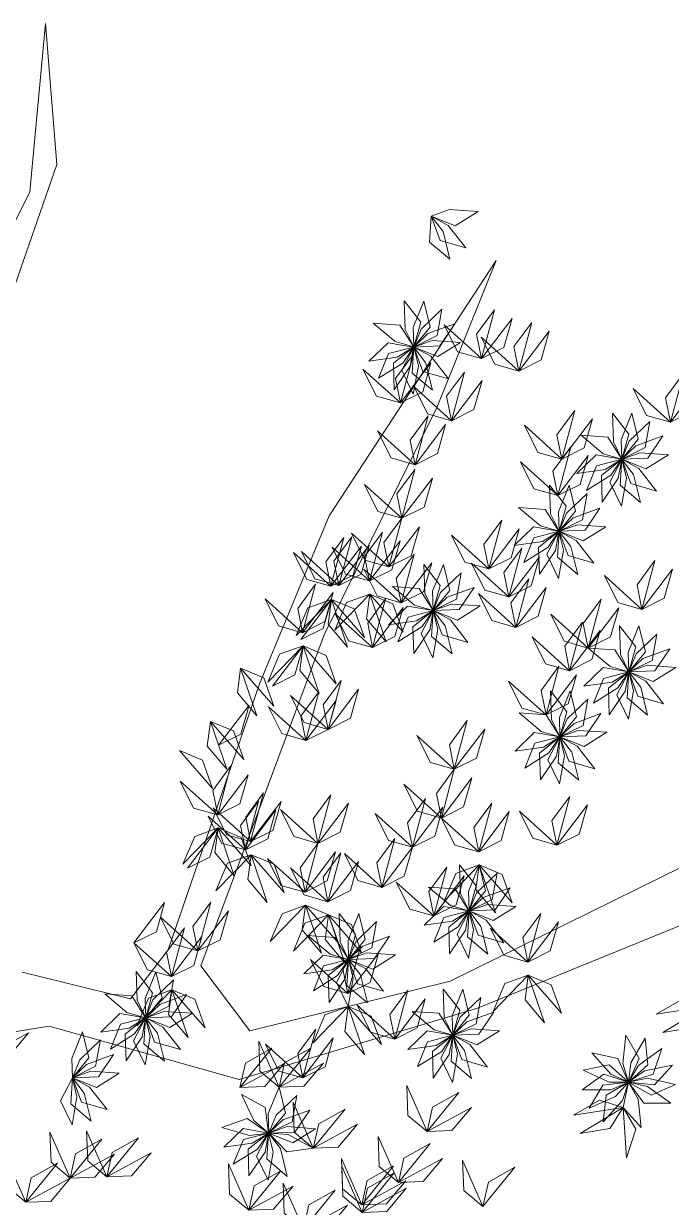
# Model space of a CAD drawing. Header units: inches. Extents: x 4350 to 28384, y -6772 to 993.
# Drawn here: x 5355 to 5432.1, y 717 to 857.8 of the extents above; entities that cross this region are included whole.
import ezdxf

# ---------------------------------------------------------------- set-up
doc = ezdxf.new("R2010")
doc.units = ezdxf.units.IN
doc.header["$MEASUREMENT"] = 0
doc.layers.add('nascosti', color=1, linetype='Continuous')

msp = doc.modelspace()

# ---------------------------------------------------------------- linework, layer by layer
at = {"layer": 'nascosti', "linetype": 'Continuous', "lineweight": 0}
for points in [[(5351.32, 819.12), (5358.97, 841.07), (5357.62, 857.83), (5355.76, 837.83), (5343.6, 813.28)], [(5433.44, 757.53), (5405.77, 743.89), (5381.93, 737.99), (5376.1, 745.71), (5390.78, 785.09), (5404.22, 812.23), (5411.24, 829.66), (5391.37, 799.28), (5383.07, 779.26), (5372.22, 747.63), (5367.73, 741.81), (5354.83, 744.98)], [(5435.18, 640.83), (5410.03, 642.03), (5391.95, 647.76), (5366.13, 654.11), (5330.67, 653.97), (5297.83, 642.89), (5291.36, 649.31), (5300.3, 670.62), (5304.73, 692.56), (5310.44, 717.08), (5321.36, 729.38), (5333.59, 734.58), (5358.07, 738.54), (5380.67, 732.18), (5409, 740.67), (5439.26, 753.04)]]:
    msp.add_lwpolyline(points, dxfattribs=at)
at = {"layer": 'nascosti', "lineweight": 0}
for points in [[(5409.08, 835.47), (5405.68, 835.71), (5403.51, 834.93), (5406.38, 833.79), (5409.08, 835.47)], [(5405.74, 829.79), (5404.92, 833.1), (5403.5, 834.92), (5403.31, 831.84), (5405.74, 829.79)], [(5407.64, 831.15), (5405.54, 833.83), (5403.51, 834.92), (5404.58, 832.03), (5407.64, 831.15)], [(5400.31, 824.84), (5400.43, 821.43), (5401.43, 819.36), (5402.26, 822.33), (5400.31, 824.84)], [(5402.64, 824.82), (5401.36, 821.66), (5401.44, 819.36), (5403.4, 821.73), (5402.64, 824.82)], [(5404.76, 823.86), (5402.31, 821.49), (5401.44, 819.35), (5404.2, 820.72), (5404.76, 823.86)], [(5409.5, 817.97), (5408.91, 820.88), (5411.04, 823.77), (5409.5, 817.97)], [(5409.5, 817.97), (5412.15, 819.29), (5413.13, 822.75), (5409.5, 817.97)], [(5396.6, 822.19), (5399.21, 820), (5401.43, 819.36), (5399.77, 821.96), (5396.6, 822.19)], [(5406.31, 822.11), (5403.1, 820.95), (5401.44, 819.35), (5404.52, 819.48), (5406.31, 822.11)], [(5409.5, 817.97), (5406.64, 818.78), (5405.04, 821.99), (5409.5, 817.97)], [(5413.92, 816.49), (5413.34, 819.4), (5415.47, 822.29), (5413.92, 816.49)], [(5413.92, 816.49), (5416.58, 817.81), (5417.55, 821.26), (5413.92, 816.49)], [(5396.09, 817.66), (5399.46, 818.13), (5401.42, 819.35), (5398.38, 819.86), (5396.09, 817.66)], [(5407.01, 819.89), (5403.61, 820.13), (5401.44, 819.35), (5404.31, 818.21), (5407.01, 819.89)], [(5413.92, 816.49), (5411.07, 817.3), (5409.47, 820.51), (5413.92, 816.49)], [(5397.23, 815.63), (5400.12, 817.44), (5401.42, 819.35), (5398.43, 818.58), (5397.23, 815.63)], [(5399.11, 814.25), (5401.01, 817.07), (5401.42, 819.34), (5399.01, 817.43), (5399.11, 814.25)], [(5399.84, 812.7), (5399.26, 815.6), (5401.39, 818.49), (5399.84, 812.7)], [(5401.38, 813.74), (5401.98, 817.1), (5401.43, 819.34), (5400, 816.61), (5401.38, 813.74)], [(5403.67, 814.21), (5402.84, 817.52), (5401.43, 819.34), (5401.24, 816.26), (5403.67, 814.21)], [(5405.56, 815.56), (5403.47, 818.25), (5401.43, 819.34), (5402.51, 816.45), (5405.56, 815.56)], [(5399.84, 812.7), (5402.5, 814.02), (5403.48, 817.47), (5399.84, 812.7)], [(5399.84, 812.7), (5396.99, 813.5), (5395.39, 816.71), (5399.84, 812.7)], [(5405.93, 810.59), (5405.34, 813.49), (5407.47, 816.38), (5405.93, 810.59)], [(5431.98, 810.41), (5431.39, 813.32), (5433.52, 816.21), (5431.98, 810.41)], [(5405.93, 810.59), (5403.07, 811.39), (5401.47, 814.61), (5405.93, 810.59)], [(5405.93, 810.59), (5408.58, 811.91), (5409.56, 815.36), (5405.93, 810.59)], [(5431.98, 810.41), (5429.13, 811.22), (5427.53, 814.43), (5431.98, 810.41)], [(5431.98, 810.41), (5434.63, 811.73), (5435.61, 815.19), (5431.98, 810.41)], [(5419.05, 806.02), (5418.47, 808.92), (5420.59, 811.81), (5419.05, 806.02)], [(5425.06, 811.5), (5425.18, 808.09), (5426.18, 806.01), (5427.01, 808.98), (5425.06, 811.5)], [(5427.39, 811.48), (5426.11, 808.32), (5426.19, 806.01), (5428.15, 808.39), (5427.39, 811.48)], [(5401.59, 805.35), (5401, 808.26), (5403.13, 811.15), (5401.59, 805.35)], [(5401.59, 805.35), (5404.24, 806.67), (5405.22, 810.12), (5401.59, 805.35)], [(5419.05, 806.02), (5416.2, 806.82), (5414.6, 810.04), (5419.05, 806.02)], [(5419.05, 806.02), (5421.71, 807.34), (5422.68, 810.79), (5419.05, 806.02)], [(5429.51, 810.51), (5427.06, 808.14), (5426.19, 806.01), (5428.95, 807.38), (5429.51, 810.51)], [(5401.59, 805.35), (5398.73, 806.16), (5397.13, 809.37), (5401.59, 805.35)], [(5421.35, 808.85), (5423.96, 806.65), (5426.18, 806.01), (5424.52, 808.62), (5421.35, 808.85)], [(5431.06, 808.77), (5427.85, 807.6), (5426.19, 806), (5429.27, 806.13), (5431.06, 808.77)], [(5418.57, 801.67), (5417.99, 804.57), (5420.12, 807.46), (5418.57, 801.67)], [(5418.57, 801.67), (5415.72, 802.47), (5414.12, 805.69), (5418.57, 801.67)], [(5418.57, 801.67), (5421.23, 802.99), (5422.2, 806.44), (5418.57, 801.67)], [(5420.84, 804.31), (5424.21, 804.79), (5426.17, 806), (5423.13, 806.52), (5420.84, 804.31)], [(5421.98, 802.29), (5424.88, 804.09), (5426.17, 806), (5423.18, 805.23), (5421.98, 802.29)], [(5423.86, 800.9), (5425.76, 803.73), (5426.17, 806), (5423.76, 804.08), (5423.86, 800.9)], [(5426.13, 800.4), (5426.73, 803.76), (5426.18, 806), (5424.75, 803.26), (5426.13, 800.4)], [(5428.42, 800.86), (5427.59, 804.17), (5426.18, 805.99), (5425.99, 802.92), (5428.42, 800.86)], [(5430.32, 802.22), (5428.22, 804.91), (5426.18, 806), (5427.26, 803.1), (5430.32, 802.22)], [(5431.76, 806.54), (5428.36, 806.78), (5426.19, 806), (5429.06, 804.86), (5431.76, 806.54)], [(5400.02, 798.99), (5399.43, 801.89), (5401.56, 804.78), (5400.02, 798.99)], [(5400.02, 798.99), (5397.17, 799.79), (5395.57, 803), (5400.02, 798.99)], [(5400.02, 798.99), (5402.67, 800.31), (5403.65, 803.76), (5400.02, 798.99)], [(5417.6, 802.92), (5417.72, 799.52), (5418.72, 797.44), (5419.55, 800.41), (5417.6, 802.92)], [(5419.93, 802.9), (5418.65, 799.74), (5418.72, 797.44), (5420.69, 799.81), (5419.93, 802.9)], [(5422.05, 801.94), (5419.6, 799.57), (5418.73, 797.44), (5421.49, 798.81), (5422.05, 801.94)], [(5413.89, 800.27), (5416.5, 798.08), (5418.71, 797.44), (5417.06, 800.04), (5413.89, 800.27)], [(5423.59, 800.19), (5420.39, 799.03), (5418.73, 797.43), (5421.81, 797.56), (5423.59, 800.19)], [(5398.48, 793.19), (5397.89, 796.1), (5400.02, 798.99), (5398.48, 793.19)], [(5410.36, 792.95), (5409.77, 795.85), (5411.9, 798.74), (5410.36, 792.95)], [(5398.48, 793.19), (5395.62, 794), (5394.02, 797.21), (5398.48, 793.19)], [(5396.17, 791.52), (5395.59, 794.43), (5397.71, 797.32), (5396.17, 791.52)], [(5398.48, 793.19), (5401.13, 794.51), (5402.11, 797.96), (5398.48, 793.19)], [(5410.36, 792.95), (5413.01, 794.27), (5413.99, 797.72), (5410.36, 792.95)], [(5413.37, 795.74), (5416.75, 796.22), (5418.71, 797.43), (5415.67, 797.95), (5413.37, 795.74)], [(5414.52, 793.72), (5417.41, 795.52), (5418.71, 797.43), (5415.72, 796.66), (5414.52, 793.72)], [(5416.4, 792.33), (5418.3, 795.16), (5418.71, 797.43), (5416.29, 795.51), (5416.4, 792.33)], [(5418.67, 791.83), (5419.26, 795.18), (5418.71, 797.42), (5417.28, 794.69), (5418.67, 791.83)], [(5420.96, 792.29), (5420.13, 795.6), (5418.72, 797.42), (5418.52, 794.34), (5420.96, 792.29)], [(5422.85, 793.65), (5420.75, 796.33), (5418.72, 797.42), (5419.8, 794.53), (5422.85, 793.65)], [(5424.3, 797.97), (5420.9, 798.21), (5418.73, 797.43), (5421.59, 796.29), (5424.3, 797.97)], [(5391.58, 790.9), (5390.99, 793.8), (5393.12, 796.69), (5391.58, 790.9)], [(5392.51, 790.99), (5391.93, 793.89), (5394.06, 796.78), (5392.51, 790.99)], [(5392.51, 790.99), (5395.17, 792.31), (5396.14, 795.76), (5392.51, 790.99)], [(5396.17, 791.52), (5398.83, 792.84), (5399.8, 796.29), (5396.17, 791.52)], [(5410.36, 792.95), (5407.51, 793.75), (5405.91, 796.97), (5410.36, 792.95)], [(5391.58, 790.9), (5388.72, 791.7), (5387.12, 794.91), (5391.58, 790.9)], [(5392.51, 790.99), (5389.66, 791.79), (5388.06, 795.01), (5392.51, 790.99)], [(5391.58, 790.9), (5394.23, 792.22), (5395.21, 795.67), (5391.58, 790.9)], [(5396.17, 791.52), (5393.32, 792.33), (5391.72, 795.54), (5396.17, 791.52)], [(5399.94, 788.92), (5399.35, 791.83), (5401.48, 794.72), (5399.94, 788.92)], [(5412.75, 789.61), (5412.16, 792.52), (5414.29, 795.41), (5412.75, 789.61)], [(5412.75, 789.61), (5415.4, 790.93), (5416.38, 794.39), (5412.75, 789.61)], [(5399.94, 788.92), (5397.08, 789.73), (5395.48, 792.94), (5399.94, 788.92)], [(5399.94, 788.92), (5402.59, 790.24), (5403.57, 793.69), (5399.94, 788.92)], [(5402.63, 793.49), (5402.75, 790.08), (5403.75, 788.01), (5404.58, 790.98), (5402.63, 793.49)], [(5404.96, 793.47), (5403.68, 790.31), (5403.76, 788), (5405.72, 790.38), (5404.96, 793.47)], [(5412.75, 789.61), (5409.9, 790.42), (5408.3, 793.63), (5412.75, 789.61)], [(5428.58, 788.14), (5428, 791.05), (5430.12, 793.94), (5428.58, 788.14)], [(5407.08, 792.5), (5404.63, 790.14), (5403.76, 788), (5406.52, 789.37), (5407.08, 792.5)], [(5413.57, 785.99), (5412.98, 788.9), (5415.11, 791.79), (5413.57, 785.99)], [(5428.58, 788.14), (5425.73, 788.95), (5424.13, 792.16), (5428.58, 788.14)], [(5428.58, 788.14), (5431.23, 789.46), (5432.21, 792.92), (5428.58, 788.14)], [(5388.21, 785.36), (5387.63, 788.26), (5389.75, 791.15), (5388.21, 785.36)], [(5388.21, 785.36), (5387.63, 788.26), (5389.75, 791.15), (5388.21, 785.36)], [(5388.21, 785.36), (5390.87, 786.68), (5391.84, 790.13), (5388.21, 785.36)], [(5388.21, 785.36), (5390.87, 786.68), (5391.84, 790.13), (5388.21, 785.36)], [(5398.92, 790.84), (5401.53, 788.65), (5403.75, 788), (5402.09, 790.61), (5398.92, 790.84)], [(5408.63, 790.76), (5405.42, 789.59), (5403.76, 788), (5406.84, 788.13), (5408.63, 790.76)], [(5413.57, 785.99), (5416.22, 787.31), (5417.2, 790.76), (5413.57, 785.99)], [(5388.21, 785.36), (5385.36, 786.16), (5383.76, 789.38), (5388.21, 785.36)], [(5388.21, 785.36), (5385.36, 786.16), (5383.76, 789.38), (5388.21, 785.36)], [(5391.63, 789.33), (5388.84, 788.33), (5387.45, 785.02), (5391.63, 789.33)], [(5388, 784.55), (5390.65, 785.88), (5391.63, 789.33), (5388, 784.55)], [(5391.63, 789.33), (5391.24, 786.39), (5393.55, 783.65), (5391.63, 789.33)], [(5391.63, 789.33), (5394.36, 788.19), (5395.57, 784.81), (5391.63, 789.33)], [(5396.22, 789.95), (5393.43, 788.96), (5392.05, 785.65), (5396.22, 789.95)], [(5396.22, 789.95), (5395.83, 787.01), (5398.15, 784.27), (5396.22, 789.95)], [(5396.54, 783.59), (5395.96, 786.49), (5398.09, 789.38), (5396.54, 783.59)], [(5396.22, 789.95), (5398.96, 788.81), (5400.17, 785.43), (5396.22, 789.95)], [(5409.33, 788.54), (5405.93, 788.77), (5403.76, 787.99), (5406.63, 786.86), (5409.33, 788.54)], [(5413.57, 785.99), (5410.71, 786.8), (5409.12, 790.01), (5413.57, 785.99)], [(5422.19, 783.54), (5421.6, 786.45), (5423.73, 789.34), (5422.19, 783.54)], [(5396.54, 783.59), (5393.69, 784.39), (5392.09, 787.61), (5396.54, 783.59)], [(5396.54, 783.59), (5399.2, 784.91), (5400.18, 788.36), (5396.54, 783.59)], [(5398.41, 786.31), (5401.78, 786.78), (5403.74, 788), (5400.7, 788.51), (5398.41, 786.31)], [(5399.55, 784.28), (5402.45, 786.09), (5403.74, 787.99), (5400.75, 787.23), (5399.55, 784.28)], [(5401.43, 782.89), (5403.33, 785.72), (5403.74, 787.99), (5401.33, 786.08), (5401.43, 782.89)], [(5403.7, 782.39), (5404.3, 785.75), (5403.75, 787.99), (5402.32, 785.26), (5403.7, 782.39)], [(5405.99, 782.86), (5405.16, 786.16), (5403.75, 787.99), (5403.56, 784.91), (5405.99, 782.86)], [(5407.88, 784.21), (5405.79, 786.9), (5403.75, 787.99), (5404.83, 785.1), (5407.88, 784.21)], [(5422.19, 783.54), (5419.34, 784.35), (5417.74, 787.56), (5422.19, 783.54)], [(5422.19, 783.54), (5424.84, 784.86), (5425.82, 788.31), (5422.19, 783.54)], [(5419.97, 780.84), (5419.39, 783.74), (5421.51, 786.63), (5419.97, 780.84)], [(5425.9, 786.19), (5426.02, 782.78), (5427.02, 780.71), (5427.85, 783.68), (5425.9, 786.19)], [(5428.23, 786.17), (5426.95, 783.01), (5427.02, 780.7), (5428.99, 783.08), (5428.23, 786.17)], [(5419.97, 780.84), (5417.12, 781.64), (5415.52, 784.86), (5419.97, 780.84)], [(5419.97, 780.84), (5422.63, 782.16), (5423.6, 785.61), (5419.97, 780.84)], [(5430.35, 785.2), (5427.9, 782.84), (5427.03, 780.7), (5429.79, 782.07), (5430.35, 785.2)], [(5388.26, 783.79), (5385.47, 782.79), (5384.09, 779.48), (5388.26, 783.79)], [(5384.63, 779.02), (5387.29, 780.34), (5388.26, 783.79), (5384.63, 779.02)], [(5388.26, 783.79), (5387.88, 780.85), (5390.19, 778.11), (5388.26, 783.79)], [(5388.26, 783.79), (5391, 782.65), (5392.21, 779.27), (5388.26, 783.79)], [(5422.19, 783.54), (5424.8, 781.35), (5427.01, 780.71), (5425.36, 783.31), (5422.19, 783.54)], [(5431.9, 783.46), (5428.69, 782.29), (5427.03, 780.7), (5430.11, 780.83), (5431.9, 783.46)], [(5380.84, 781.15), (5380.45, 778.21), (5382.77, 775.47), (5380.84, 781.15)], [(5380.84, 781.15), (5383.58, 780.01), (5384.78, 776.63), (5380.84, 781.15)], [(5417.17, 775.58), (5416.58, 778.48), (5418.71, 781.37), (5417.17, 775.58)], [(5417.17, 775.58), (5419.82, 776.9), (5420.8, 780.35), (5417.17, 775.58)], [(5421.67, 779.01), (5425.05, 779.48), (5427.01, 780.7), (5423.97, 781.21), (5421.67, 779.01)], [(5422.82, 776.98), (5425.71, 778.79), (5427.01, 780.7), (5424.02, 779.93), (5422.82, 776.98)], [(5424.7, 775.6), (5426.6, 778.42), (5427.01, 780.69), (5424.59, 778.78), (5424.7, 775.6)], [(5426.97, 775.09), (5427.57, 778.45), (5427.01, 780.69), (5425.59, 777.96), (5426.97, 775.09)], [(5429.26, 775.56), (5428.43, 778.87), (5427.02, 780.69), (5426.82, 777.61), (5429.26, 775.56)], [(5431.15, 776.91), (5429.06, 779.6), (5427.02, 780.69), (5428.1, 777.8), (5431.15, 776.91)], [(5432.6, 781.24), (5429.2, 781.48), (5427.03, 780.69), (5429.9, 779.56), (5432.6, 781.24)], [(5391.24, 773.86), (5390.66, 776.77), (5392.79, 779.66), (5391.24, 773.86)], [(5417.17, 775.58), (5414.31, 776.38), (5412.71, 779.6), (5417.17, 775.58)], [(5391.24, 773.86), (5388.39, 774.67), (5386.79, 777.88), (5391.24, 773.86)], [(5388.59, 772.54), (5388.01, 775.45), (5390.13, 778.34), (5388.59, 772.54)], [(5391.24, 773.86), (5393.9, 775.18), (5394.87, 778.63), (5391.24, 773.86)], [(5417.7, 778.46), (5417.82, 775.05), (5418.83, 772.97), (5419.66, 775.94), (5417.7, 778.46)], [(5420.03, 778.44), (5418.76, 775.28), (5418.83, 772.97), (5420.8, 775.35), (5420.03, 778.44)], [(5422.15, 777.47), (5419.7, 775.1), (5418.83, 772.97), (5421.59, 774.34), (5422.15, 777.47)], [(5378.22, 771.97), (5380.88, 773.29), (5381.85, 776.74), (5378.22, 771.97)], [(5388.59, 772.54), (5385.74, 773.35), (5384.14, 776.56), (5388.59, 772.54)], [(5388.59, 772.54), (5391.24, 773.86), (5392.22, 777.31), (5388.59, 772.54)], [(5377.26, 774.81), (5376.87, 771.87), (5379.19, 769.13), (5377.26, 774.81)], [(5377.26, 774.81), (5380, 773.67), (5381.2, 770.29), (5377.26, 774.81)], [(5406.26, 769.11), (5405.67, 772.02), (5407.8, 774.91), (5406.26, 769.11)], [(5413.99, 775.81), (5416.6, 773.62), (5418.82, 772.97), (5417.17, 775.58), (5413.99, 775.81)], [(5423.7, 775.73), (5420.5, 774.56), (5418.83, 772.97), (5421.91, 773.09), (5423.7, 775.73)], [(5406.26, 769.11), (5408.91, 770.43), (5409.89, 773.88), (5406.26, 769.11)], [(5413.48, 771.28), (5416.85, 771.75), (5418.81, 772.97), (5415.77, 773.48), (5413.48, 771.28)], [(5424.4, 773.51), (5421, 773.74), (5418.83, 772.96), (5421.7, 771.83), (5424.4, 773.51)], [(5406.26, 769.11), (5403.41, 769.92), (5401.81, 773.13), (5406.26, 769.11)], [(5414.63, 769.25), (5417.52, 771.06), (5418.81, 772.96), (5415.83, 772.2), (5414.63, 769.25)], [(5416.5, 767.86), (5418.41, 770.69), (5418.82, 772.96), (5416.4, 771.04), (5416.5, 767.86)], [(5418.78, 767.36), (5419.37, 770.72), (5418.82, 772.96), (5417.39, 770.22), (5418.78, 767.36)], [(5421.06, 767.83), (5420.24, 771.13), (5418.82, 772.96), (5418.63, 769.88), (5421.06, 767.83)], [(5422.96, 769.18), (5420.86, 771.87), (5418.83, 772.96), (5419.9, 770.07), (5422.96, 769.18)], [(5373.56, 771.35), (5376.3, 770.21), (5377.5, 766.83), (5373.56, 771.35)], [(5378.11, 763.69), (5377.52, 766.6), (5379.65, 769.49), (5378.11, 763.69)], [(5404.72, 763.31), (5404.13, 766.22), (5406.26, 769.11), (5404.72, 763.31)], [(5378.11, 763.69), (5375.25, 764.5), (5373.65, 767.71), (5378.11, 763.69)], [(5378.11, 763.69), (5380.76, 765.01), (5381.74, 768.47), (5378.11, 763.69)], [(5404.72, 763.31), (5407.37, 764.64), (5408.35, 768.09), (5404.72, 763.31)], [(5382.02, 760.52), (5381.44, 763.42), (5383.57, 766.31), (5382.02, 760.52)], [(5404.72, 763.31), (5401.86, 764.12), (5400.26, 767.33), (5404.72, 763.31)], [(5381.41, 759.53), (5380.83, 762.43), (5382.96, 765.32), (5381.41, 759.53)], [(5382.02, 760.52), (5384.68, 761.84), (5385.66, 765.29), (5382.02, 760.52)], [(5390.04, 760.29), (5389.45, 763.2), (5391.58, 766.09), (5390.04, 760.29)], [(5390.04, 760.29), (5392.69, 761.61), (5393.67, 765.07), (5390.04, 760.29)], [(5401.28, 759.83), (5400.69, 762.74), (5402.82, 765.63), (5401.28, 759.83)], [(5409.17, 759.3), (5408.58, 762.2), (5410.71, 765.09), (5409.17, 759.3)], [(5418.46, 760.09), (5417.88, 763), (5420.01, 765.89), (5418.46, 760.09)], [(5418.46, 760.09), (5421.12, 761.41), (5422.09, 764.87), (5418.46, 760.09)], [(5381.41, 759.53), (5378.56, 760.33), (5376.96, 763.55), (5381.41, 759.53)], [(5382.02, 760.52), (5379.17, 761.32), (5377.57, 764.53), (5382.02, 760.52)], [(5381.41, 759.53), (5384.07, 760.85), (5385.04, 764.3), (5381.41, 759.53)], [(5390.04, 760.29), (5387.19, 761.1), (5385.59, 764.31), (5390.04, 760.29)], [(5401.28, 759.83), (5398.43, 760.64), (5396.83, 763.85), (5401.28, 759.83)], [(5401.28, 759.83), (5403.93, 761.15), (5404.91, 764.61), (5401.28, 759.83)], [(5409.17, 759.3), (5411.82, 760.62), (5412.8, 764.07), (5409.17, 759.3)], [(5418.46, 760.09), (5415.61, 760.9), (5414.01, 764.11), (5418.46, 760.09)], [(5378.16, 762.13), (5375.37, 761.13), (5373.98, 757.82), (5378.16, 762.13)], [(5374.53, 757.35), (5377.18, 758.67), (5378.16, 762.13), (5374.53, 757.35)], [(5378.16, 762.13), (5377.77, 759.19), (5380.08, 756.45), (5378.16, 762.13)], [(5378.16, 762.13), (5380.89, 760.99), (5382.1, 757.61), (5378.16, 762.13)], [(5409.17, 759.3), (5406.31, 760.1), (5404.72, 763.31), (5409.17, 759.3)], [(5397.65, 755.06), (5397.06, 757.97), (5399.19, 760.86), (5397.65, 755.06)], [(5388.5, 754.5), (5387.91, 757.4), (5390.04, 760.29), (5388.5, 754.5)], [(5388.5, 754.5), (5391.15, 755.82), (5392.13, 759.27), (5388.5, 754.5)], [(5391.23, 753.35), (5390.65, 756.26), (5392.77, 759.15), (5391.23, 753.35)], [(5397.65, 755.06), (5400.3, 756.38), (5401.28, 759.83), (5397.65, 755.06)], [(5382.08, 758.95), (5379.28, 757.95), (5377.9, 754.64), (5382.08, 758.95)], [(5382.08, 758.95), (5381.69, 756.01), (5384, 753.27), (5382.08, 758.95)], [(5382.08, 758.95), (5384.81, 757.81), (5386.02, 754.43), (5382.08, 758.95)], [(5388.5, 754.5), (5385.64, 755.3), (5384.04, 758.51), (5388.5, 754.5)], [(5391.23, 753.35), (5393.89, 754.68), (5394.86, 758.13), (5391.23, 753.35)], [(5397.65, 755.06), (5394.79, 755.87), (5393.19, 759.08), (5397.65, 755.06)], [(5409.22, 757.73), (5406.43, 756.73), (5405.05, 753.42), (5409.22, 757.73)], [(5406.89, 757.75), (5407.01, 754.34), (5408.01, 752.26), (5408.84, 755.23), (5406.89, 757.75)], [(5409.22, 757.73), (5407.94, 754.57), (5408.02, 752.26), (5409.98, 754.64), (5409.22, 757.73)], [(5409.22, 757.73), (5408.83, 754.79), (5411.15, 752.05), (5409.22, 757.73)], [(5409.22, 757.73), (5411.96, 756.59), (5413.16, 753.21), (5409.22, 757.73)], [(5391.23, 753.35), (5388.38, 754.16), (5386.78, 757.37), (5391.23, 753.35)], [(5403.81, 751.67), (5403.23, 754.58), (5405.35, 757.47), (5403.81, 751.67)], [(5403.81, 751.67), (5406.47, 752.99), (5407.44, 756.44), (5403.81, 751.67)], [(5411.34, 756.76), (5408.89, 754.4), (5408.02, 752.26), (5410.78, 753.63), (5411.34, 756.76)], [(5403.81, 751.67), (5400.96, 752.48), (5399.36, 755.69), (5403.81, 751.67)], [(5403.18, 755.1), (5405.79, 752.91), (5408, 752.26), (5406.35, 754.87), (5403.18, 755.1)], [(5412.89, 755.02), (5409.68, 753.85), (5408.02, 752.26), (5411.1, 752.38), (5412.89, 755.02)], [(5368.15, 748.46), (5370.81, 749.78), (5371.78, 753.24), (5368.15, 748.46)], [(5375.75, 747.49), (5375.16, 750.4), (5377.29, 753.29), (5375.75, 747.49)], [(5375.75, 747.49), (5378.4, 748.81), (5379.38, 752.27), (5375.75, 747.49)], [(5388.55, 752.93), (5385.76, 751.93), (5384.37, 748.62), (5388.55, 752.93)], [(5388.55, 752.93), (5388.16, 749.99), (5390.47, 747.25), (5388.55, 752.93)], [(5388.55, 752.93), (5391.28, 751.79), (5392.49, 748.41), (5388.55, 752.93)], [(5402.67, 750.57), (5406.04, 751.04), (5408, 752.26), (5404.96, 752.77), (5402.67, 750.57)], [(5403.81, 748.54), (5406.7, 750.35), (5408, 752.25), (5405.01, 751.49), (5403.81, 748.54)], [(5405.69, 747.15), (5407.59, 749.98), (5408, 752.25), (5405.59, 750.33), (5405.69, 747.15)], [(5407.96, 746.65), (5408.56, 750.01), (5408.01, 752.25), (5406.58, 749.51), (5407.96, 746.65)], [(5410.25, 747.12), (5409.42, 750.42), (5408.01, 752.25), (5407.82, 749.17), (5410.25, 747.12)], [(5412.14, 748.47), (5410.05, 751.16), (5408.01, 752.25), (5409.09, 749.36), (5412.14, 748.47)], [(5413.59, 752.8), (5410.19, 753.03), (5408.02, 752.25), (5410.89, 751.12), (5413.59, 752.8)], [(5375.75, 747.49), (5372.89, 748.3), (5371.29, 751.51), (5375.75, 747.49)], [(5391.28, 751.79), (5388.49, 750.79), (5387.11, 747.48), (5391.28, 751.79)], [(5391.28, 751.79), (5390.89, 748.85), (5393.21, 746.11), (5391.28, 751.79)], [(5391.28, 751.79), (5394.02, 750.65), (5395.23, 747.27), (5391.28, 751.79)], [(5392.56, 751.97), (5392.68, 748.56), (5393.69, 746.49), (5394.52, 749.46), (5392.56, 751.97)], [(5394.9, 751.95), (5393.62, 748.79), (5393.69, 746.49), (5395.66, 748.86), (5394.9, 751.95)], [(5397.02, 750.99), (5394.57, 748.62), (5393.69, 746.48), (5396.46, 747.85), (5397.02, 750.99)], [(5415.01, 746.17), (5414.42, 749.08), (5416.55, 751.97), (5415.01, 746.17)], [(5415.01, 746.17), (5417.66, 747.49), (5418.64, 750.95), (5415.01, 746.17)], [(5372.6, 744.44), (5372.02, 747.35), (5374.15, 750.24), (5372.6, 744.44)], [(5388.85, 749.32), (5391.47, 747.13), (5393.68, 746.49), (5392.03, 749.09), (5388.85, 749.32)], [(5415.01, 746.17), (5412.16, 746.98), (5410.56, 750.19), (5415.01, 746.17)], [(5372.6, 744.44), (5369.75, 745.25), (5368.15, 748.46), (5372.6, 744.44)], [(5372.6, 744.44), (5375.26, 745.77), (5376.23, 749.22), (5372.6, 744.44)], [(5393.59, 742.44), (5393, 745.35), (5395.13, 748.24), (5393.59, 742.44)], [(5398.56, 749.24), (5395.36, 748.08), (5393.69, 746.48), (5396.78, 746.61), (5398.56, 749.24)], [(5388.34, 744.79), (5391.72, 745.26), (5393.68, 746.48), (5390.64, 746.99), (5388.34, 744.79)], [(5393.59, 742.44), (5390.73, 743.25), (5389.14, 746.46), (5393.59, 742.44)], [(5389.49, 742.76), (5392.38, 744.57), (5393.68, 746.48), (5390.69, 745.71), (5389.49, 742.76)], [(5391.36, 741.38), (5393.27, 744.2), (5393.68, 746.47), (5391.26, 744.56), (5391.36, 741.38)], [(5393.64, 740.87), (5394.23, 744.23), (5393.68, 746.47), (5392.25, 743.74), (5393.64, 740.87)], [(5395.92, 741.34), (5395.1, 744.65), (5393.68, 746.47), (5393.49, 743.39), (5395.92, 741.34)], [(5393.59, 742.44), (5396.24, 743.76), (5397.22, 747.21), (5393.59, 742.44)], [(5399.26, 747.02), (5395.86, 747.26), (5393.69, 746.47), (5396.56, 745.34), (5399.26, 747.02)], [(5397.82, 742.69), (5395.72, 745.38), (5393.69, 746.47), (5394.76, 743.58), (5397.82, 742.69)], [(5368.41, 745.03), (5368.53, 741.62), (5369.54, 739.54), (5370.36, 742.51), (5368.41, 745.03)], [(5370.74, 745.01), (5369.47, 741.85), (5369.54, 739.54), (5371.5, 741.92), (5370.74, 745.01)], [(5372.86, 744.04), (5370.41, 741.67), (5369.54, 739.54), (5372.3, 740.91), (5372.86, 744.04)], [(5415.06, 744.61), (5412.27, 743.61), (5410.89, 740.3), (5415.06, 744.61)], [(5415.06, 744.61), (5414.67, 741.67), (5416.99, 738.93), (5415.06, 744.61)], [(5415.06, 744.61), (5417.8, 743.47), (5419, 740.09), (5415.06, 744.61)], [(5364.7, 742.38), (5367.31, 740.19), (5369.53, 739.54), (5367.88, 742.15), (5364.7, 742.38)], [(5372.66, 742.88), (5369.86, 741.88), (5368.48, 738.57), (5372.66, 742.88)], [(5374.41, 742.3), (5371.21, 741.13), (5369.54, 739.54), (5372.62, 739.66), (5374.41, 742.3)], [(5372.66, 742.88), (5372.27, 739.94), (5374.58, 737.2), (5372.66, 742.88)], [(5372.66, 742.88), (5375.39, 741.74), (5376.6, 738.36), (5372.66, 742.88)], [(5399.17, 737.01), (5398.58, 739.92), (5400.71, 742.81), (5399.17, 737.01)], [(5404.95, 742.96), (5405.07, 739.55), (5406.07, 737.47), (5406.9, 740.44), (5404.95, 742.96)], [(5407.28, 742.94), (5406.01, 739.78), (5406.08, 737.47), (5408.04, 739.85), (5407.28, 742.94)], [(5393.64, 740.87), (5390.85, 739.88), (5389.47, 736.57), (5393.64, 740.87)], [(5393.64, 740.87), (5393.25, 737.93), (5395.57, 735.19), (5393.64, 740.87)], [(5393.64, 740.87), (5396.38, 739.73), (5397.58, 736.35), (5393.64, 740.87)], [(5399.17, 737.01), (5396.31, 737.82), (5394.71, 741.03), (5399.17, 737.01)], [(5399.17, 737.01), (5401.82, 738.33), (5402.8, 741.79), (5399.17, 737.01)], [(5409.4, 741.97), (5406.95, 739.6), (5406.08, 737.47), (5408.84, 738.84), (5409.4, 741.97)], [(5436.22, 740.87), (5433.39, 741.77), (5430.29, 739.97), (5436.22, 740.87)], [(5436.22, 740.87), (5434.61, 738.37), (5431.07, 737.78), (5436.22, 740.87)], [(5364.19, 737.85), (5367.56, 738.32), (5369.52, 739.54), (5366.48, 740.05), (5364.19, 737.85)], [(5365.34, 735.82), (5368.23, 737.62), (5369.52, 739.53), (5366.54, 738.77), (5365.34, 735.82)], [(5367.21, 734.43), (5369.12, 737.26), (5369.53, 739.53), (5367.11, 737.61), (5367.21, 734.43)], [(5369.49, 733.93), (5370.08, 737.29), (5369.53, 739.53), (5368.1, 736.79), (5369.49, 733.93)], [(5371.77, 734.4), (5370.95, 737.7), (5369.53, 739.53), (5369.34, 736.45), (5371.77, 734.4)], [(5375.11, 740.08), (5371.71, 740.31), (5369.54, 739.53), (5372.41, 738.4), (5375.11, 740.08)], [(5373.67, 735.75), (5371.57, 738.44), (5369.54, 739.53), (5370.61, 736.64), (5373.67, 735.75)], [(5401.24, 740.31), (5403.85, 738.11), (5406.07, 737.47), (5404.41, 740.08), (5401.24, 740.31)], [(5410.95, 740.23), (5407.75, 739.06), (5406.08, 737.46), (5409.16, 737.59), (5410.95, 740.23)], [(5388.23, 732.38), (5387.65, 735.29), (5389.78, 738.18), (5388.23, 732.38)], [(5411.65, 738), (5408.25, 738.24), (5406.08, 737.46), (5408.95, 736.32), (5411.65, 738)], [(5350.33, 734.88), (5353.3, 734.99), (5355.61, 737.74), (5350.33, 734.88)], [(5362.03, 737.87), (5360.75, 734.71), (5360.83, 732.4), (5362.79, 734.78), (5362.03, 737.87)], [(5364.15, 736.91), (5361.7, 734.54), (5360.83, 732.4), (5363.59, 733.77), (5364.15, 736.91)], [(5385.41, 731.29), (5383.14, 733.2), (5383, 736.78), (5385.41, 731.29)], [(5388.23, 732.38), (5390.89, 733.7), (5391.86, 737.15), (5388.23, 732.38)], [(5400.73, 735.77), (5404.1, 736.25), (5406.06, 737.46), (5403.02, 737.98), (5400.73, 735.77)], [(5401.88, 733.75), (5404.77, 735.55), (5406.06, 737.46), (5403.08, 736.69), (5401.88, 733.75)], [(5403.75, 732.36), (5405.66, 735.19), (5406.07, 737.46), (5403.65, 735.54), (5403.75, 732.36)], [(5406.03, 731.86), (5406.62, 735.22), (5406.07, 737.46), (5404.64, 734.72), (5406.03, 731.86)], [(5408.31, 732.32), (5407.49, 735.63), (5406.07, 737.45), (5405.88, 734.38), (5408.31, 732.32)], [(5410.21, 733.68), (5408.11, 736.37), (5406.08, 737.46), (5407.15, 734.56), (5410.21, 733.68)], [(5426.66, 737.48), (5426.3, 734.09), (5427, 731.89), (5428.24, 734.71), (5426.66, 737.48)], [(5428.97, 737.13), (5427.26, 734.18), (5427, 731.89), (5429.28, 733.96), (5428.97, 737.13)], [(5380.74, 731.26), (5381.4, 734.15), (5384.53, 735.91), (5380.74, 731.26)], [(5388.23, 732.38), (5385.38, 733.19), (5383.78, 736.4), (5388.23, 732.38)], [(5385.41, 731.29), (5386.07, 734.18), (5389.2, 735.94), (5385.41, 731.29)], [(5422.62, 735.38), (5424.89, 732.84), (5426.99, 731.89), (5425.72, 734.7), (5422.62, 735.38)], [(5430.93, 735.87), (5428.17, 733.87), (5427, 731.88), (5429.93, 732.85), (5430.93, 735.87)], [(5365.7, 735.16), (5362.49, 733.99), (5360.83, 732.4), (5363.91, 732.53), (5365.7, 735.16)], [(5380.74, 731.26), (5383.7, 731.38), (5386.01, 734.12), (5380.74, 731.26)], [(5385.41, 731.29), (5388.37, 731.4), (5390.68, 734.15), (5385.41, 731.29)], [(5421.57, 733.3), (5424.68, 731.9), (5426.99, 731.89), (5424.69, 733.94), (5421.57, 733.3)], [(5432.21, 733.92), (5428.88, 733.22), (5427, 731.88), (5430.07, 731.57), (5432.21, 733.92)], [(5360.78, 726.79), (5361.37, 730.15), (5360.82, 732.39), (5359.39, 729.66), (5360.78, 726.79)], [(5363.06, 727.26), (5362.23, 730.57), (5360.82, 732.39), (5360.63, 729.31), (5363.06, 727.26)], [(5364.96, 728.61), (5362.86, 731.3), (5360.82, 732.39), (5361.9, 729.5), (5364.96, 728.61)], [(5366.4, 732.94), (5363, 733.18), (5360.83, 732.39), (5363.7, 731.26), (5366.4, 732.94)], [(5421.46, 730.97), (5424.87, 730.96), (5426.99, 731.88), (5424.05, 732.82), (5421.46, 730.97)], [(5385.41, 731.29), (5384.12, 728.14), (5384.18, 725.83), (5386.16, 728.2), (5385.41, 731.29)], [(5403.01, 726), (5400.74, 727.91), (5400.61, 731.5), (5403.01, 726)], [(5422.31, 728.8), (5425.43, 730.17), (5426.99, 731.88), (5423.92, 731.54), (5422.31, 728.8)], [(5423.97, 727.16), (5426.26, 729.69), (5426.99, 731.88), (5424.32, 730.32), (5423.97, 727.16)], [(5428.48, 726.48), (5428.13, 729.87), (5426.99, 731.87), (5426.36, 728.85), (5428.48, 726.48)], [(5432.59, 731.62), (5429.26, 732.34), (5427, 731.88), (5429.68, 730.34), (5432.59, 731.62)], [(5432.01, 729.37), (5429.25, 731.38), (5427, 731.87), (5428.82, 729.39), (5432.01, 729.37)], [(5380.94, 730.4), (5382.42, 727.33), (5384.17, 725.83), (5383.74, 728.88), (5380.94, 730.4)], [(5387.53, 730.31), (5385.06, 727.96), (5384.18, 725.83), (5386.95, 727.18), (5387.53, 730.31)], [(5403.01, 726), (5403.67, 728.89), (5406.8, 730.65), (5403.01, 726)], [(5426.36, 728.85), (5423.54, 729.75), (5420.43, 727.96), (5426.36, 728.85)], [(5389.06, 728.56), (5385.86, 727.41), (5384.18, 725.82), (5387.27, 725.94), (5389.06, 728.56)], [(5389.48, 724.02), (5387.21, 725.93), (5387.07, 729.52), (5389.48, 724.02)], [(5389.48, 724.02), (5390.14, 726.91), (5393.27, 728.67), (5389.48, 724.02)], [(5403.01, 726), (5405.98, 726.12), (5408.29, 728.86), (5403.01, 726)], [(5426.36, 728.85), (5424.76, 726.36), (5421.22, 725.77), (5426.36, 728.85)], [(5426.36, 728.85), (5427.85, 726.29), (5426.76, 722.87), (5426.36, 728.85)], [(5378.61, 726.48), (5381.88, 725.52), (5384.17, 725.83), (5381.61, 727.55), (5378.61, 726.48)], [(5389.48, 724.02), (5392.44, 724.14), (5394.75, 726.88), (5389.48, 724.02)], [(5360.55, 720.45), (5358.28, 722.36), (5358.14, 725.94), (5360.55, 720.45)], [(5364.91, 720.62), (5362.64, 722.52), (5362.5, 726.11), (5364.91, 720.62)], [(5378.82, 724.16), (5382.2, 724.62), (5384.17, 725.82), (5381.13, 726.35), (5378.82, 724.16)], [(5379.96, 722.13), (5382.86, 723.92), (5384.17, 725.82), (5381.17, 725.07), (5379.96, 722.13)], [(5381.83, 720.73), (5383.75, 723.55), (5384.17, 725.82), (5381.74, 723.91), (5381.83, 720.73)], [(5384.1, 720.22), (5384.71, 723.57), (5384.17, 725.81), (5382.73, 723.09), (5384.1, 720.22)], [(5386.39, 720.67), (5385.58, 723.98), (5384.17, 725.81), (5383.97, 722.74), (5386.39, 720.67)], [(5389.76, 726.34), (5386.36, 726.59), (5384.18, 725.82), (5387.04, 724.67), (5389.76, 726.34)], [(5389.48, 724.02), (5386.48, 725.64), (5384.18, 725.82), (5386.33, 723.6), (5389.48, 724.02)], [(5399.6, 719.93), (5397.33, 721.84), (5397.19, 725.43), (5399.6, 719.93)], [(5360.55, 720.45), (5361.21, 723.34), (5364.33, 725.1), (5360.55, 720.45)], [(5364.91, 720.62), (5365.57, 723.51), (5368.7, 725.27), (5364.91, 720.62)], [(5399.6, 719.93), (5400.26, 722.82), (5403.39, 724.59), (5399.6, 719.93)], [(5355.27, 717.59), (5353, 719.5), (5352.87, 723.08), (5355.27, 717.59)], [(5360.55, 720.45), (5363.51, 720.56), (5365.82, 723.31), (5360.55, 720.45)], [(5364.91, 720.62), (5367.87, 720.73), (5370.18, 723.48), (5364.91, 720.62)], [(5395.24, 717.29), (5392.97, 719.2), (5392.84, 722.78), (5395.24, 717.29)], [(5399.6, 719.93), (5402.56, 720.05), (5404.87, 722.8), (5399.6, 719.93)], [(5409.66, 717.1), (5407.39, 719.01), (5407.25, 722.59), (5409.66, 717.1)], [(5355.27, 717.59), (5355.93, 720.48), (5359.06, 722.24), (5355.27, 717.59)], [(5381.8, 716.66), (5379.53, 718.57), (5379.39, 722.16), (5381.8, 716.66)], [(5381.8, 716.66), (5382.46, 719.55), (5385.58, 721.31), (5381.8, 716.66)], [(5395.28, 716.39), (5393.01, 718.3), (5392.88, 721.88), (5395.28, 716.39)], [(5395.24, 717.29), (5395.9, 720.18), (5399.03, 721.94), (5395.24, 717.29)], [(5409.66, 717.1), (5410.32, 719.99), (5413.45, 721.75), (5409.66, 717.1)], [(5355.27, 717.59), (5358.24, 717.7), (5360.55, 720.45), (5355.27, 717.59)], [(5388.3, 714.39), (5386.03, 716.29), (5385.89, 719.88), (5388.3, 714.39)], [(5395.24, 717.29), (5398.21, 717.4), (5400.51, 720.15), (5395.24, 717.29)], [(5395.28, 716.39), (5395.94, 719.28), (5399.07, 721.04), (5395.28, 716.39)], [(5381.8, 716.66), (5384.76, 716.78), (5387.07, 719.52), (5381.8, 716.66)], [(5388.3, 714.39), (5388.96, 717.28), (5392.09, 719.04), (5388.3, 714.39)], [(5395.28, 716.39), (5398.24, 716.5), (5400.55, 719.25), (5395.28, 716.39)], [(5388.3, 714.39), (5391.26, 714.5), (5393.57, 717.25), (5388.3, 714.39)]]:
    msp.add_lwpolyline(points, dxfattribs=at)

doc.saveas('drawing.dxf')
